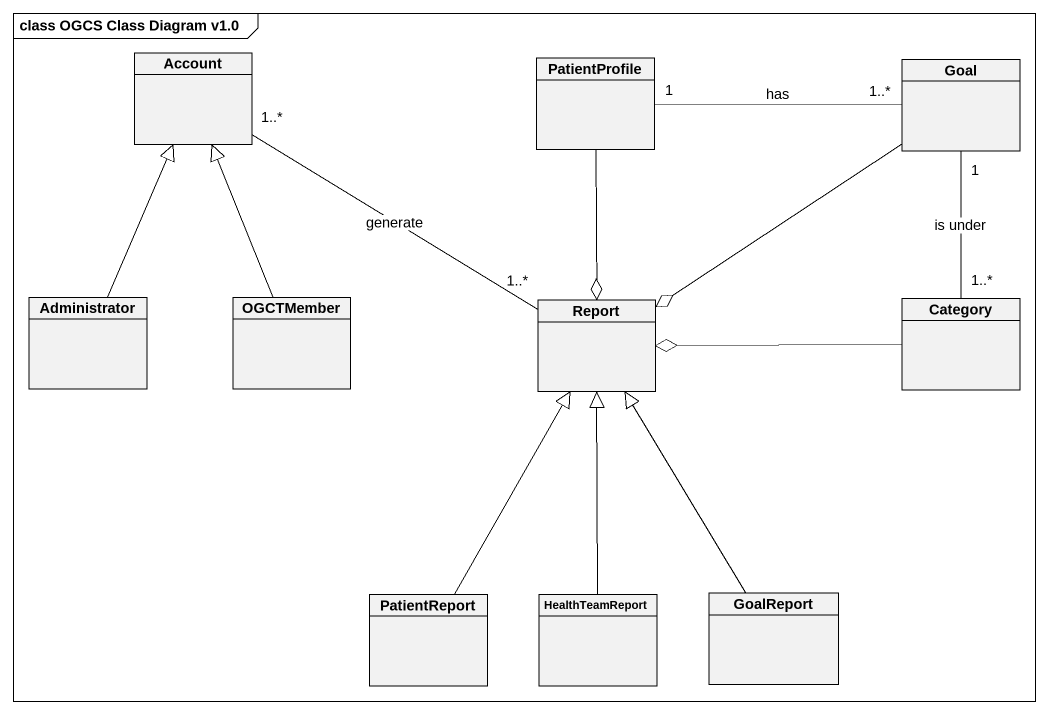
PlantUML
@startuml
mainframe class OGCS Class Diagram v1.0
hide circle
hide empty members
class Account
class PatientProfile
class Goal
class Administrator
class OGCTMember
class Report
class Category
class PatientReport
class HealthTeamReport
class GoalReport
Account "1..*" -- "1..*" Report : generate
PatientProfile "1" -right- "1..*" Goal : has
PatientProfile --o Report
Goal --o Report
Goal "1" -- "1..*" Category : is under
Administrator -up-|> Account
OGCTMember -up-|> Account
Category -left-o Report
PatientReport -up-|> Report
HealthTeamReport -up-|> Report
GoalReport -up-|> Report
@enduml
